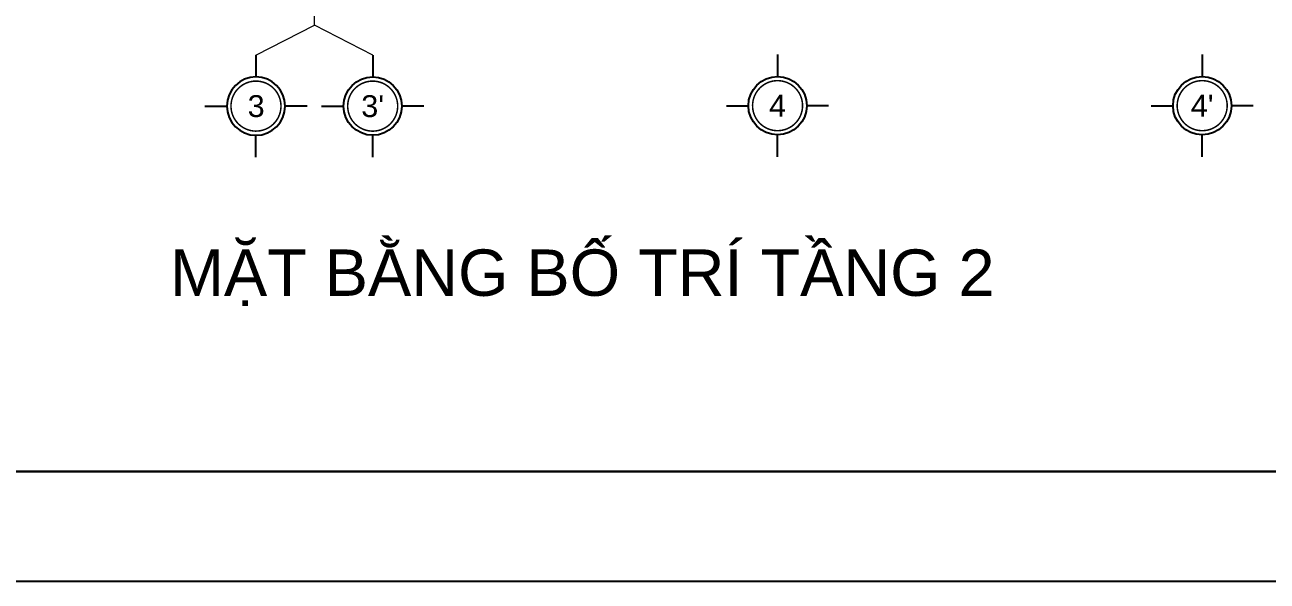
# Model space of a CAD drawing. Header units: millimetres. Extents: x 886808 to 1650903, y -1008069 to 230892.
# Drawn here: x 941169 to 957260, y -454220 to -447016 of the extents above; entities that cross this region are included whole.
import ezdxf
from ezdxf.enums import TextEntityAlignment as Align

# ---------------------------------------------------------------- set-up
doc = ezdxf.new("R2010")
doc.units = ezdxf.units.MM
for name, pattern in [('CENTER', [2, 1.25, -0.25, 0.25, -0.25]), ('CENTER2', [28.575, 19.05, -3.175, 3.175, -3.175]), ('CONTINOUS', [0])]:
    doc.linetypes.add(name, pattern=pattern)
doc.layers.get('0').update_dxf_attribs({"lineweight": 0})
for name, color, linetype, lineweight in [('8l NET TO', 8, 'Continuous', 9), ('A-Wall', 113, 'Continuous', 30), ('net truc', 250, 'CENTER2', 5), ('Q - TEN PHONG', 7, 'Continuous', 18), ('Text', 250, 'Continuous', 25)]:
    doc.layers.add(name, color=color, linetype=linetype, lineweight=lineweight)
doc.styles.add('Arial', font='arial.ttf', dxfattribs={"height": 253.361452})
doc.styles.add('DAT', font='')
doc.styles.get('DAT').set_extended_font_data('VNI-Helve')

# ---------------------------------------------------------------- blocks, each defined once
blk = doc.blocks.new('*U900')
for p, q in [((0, 7), (0, 4)), ((-7, 0), (-4, 0)), ((7, 0), (4, 0)), ((0, -7), (0, -4))]:
    blk.add_line(p, q)
blk.add_circle((0, 0), 4)
at = {"layer": 'net truc', "color": 4, "linetype": 'CONTINOUS', "ltscale": 0.08, "const_width": 0.208}
blk.add_lwpolyline([(3.43, -0.02, 0.414214), (0.02, 3.43, 2.414214), (3.43, -0.02, 0.24166)], format="xyb", dxfattribs=at)
at = {"color": 7, "style": 'Arial', "flags": 8}
blk.add_attdef('DETAIL#', text='', height=3, dxfattribs=at).set_placement((0, 0), align=Align.MIDDLE_CENTER)
blk = doc.blocks.new('TRUC KHU BEP')
at = {"layer": '8l NET TO', "color": 251, "linetype": 'CENTER', "ltscale": 1000, "true_color": 0x636466, "transparency": 33554636}
blk.add_line((10000, -3999), (10000, 41158), dxfattribs=at)
blk.add_lwpolyline([(9244, -4387), (10000, -3999)], dxfattribs=at)
at = {"layer": 'Text', "transparency": 33554636}
ref = blk.add_blockref('*U900', (9244, -5048), dxfattribs=dict(at, xscale=-94.41941626506186, yscale=94.41941626506186, zscale=94.41941626506186))
ref.add_attrib('DETAIL#', '3', dxfattribs={"layer": '0', "color": 7, "height": 283, "style": 'Arial', "flags": 8}).set_placement((9246, -5048), align=Align.MIDDLE_CENTER)

msp = doc.modelspace()

# ---------------------------------------------------------------- linework, layer by layer
at = {"layer": '8l NET TO', "color": 251, "linetype": 'CENTER', "ltscale": 1000, "true_color": 0x636466, "transparency": 33554636}
msp.add_lwpolyline([(945674.2, -447407), (944918.6, -447018.5)], dxfattribs=at)
at = {"layer": 'A-Wall', "linetype": 'Continuous', "transparency": 33554636}
msp.add_line((998270.2, -452800.7), (918816.7, -452800.7), dxfattribs=at)
at = {"layer": 'Defpoints', "transparency": 33554636}
msp.add_lwpolyline([(915979, -454219.5), (999689.1, -454219.5), (999689.1, -395024.6), (915979, -395024.6)], close=True, dxfattribs=at)

# ---------------------------------------------------------------- block references
at = {"transparency": 33554636}
msp.add_blockref('TRUC KHU BEP', (934918.6, -443019.7), dxfattribs=at)
at = {"layer": 'Text', "transparency": 33554636, "xscale": 94.41941626506186, "yscale": 94.41941626506186, "zscale": 94.41941626506186}
for p, values in [((945674.2, -448068), {'DETAIL#': "3'"}), ((950918.6, -448062.2), {'DETAIL#': '4'}), ((956418.6, -448062.2), {'DETAIL#': "4'"})]:
    msp.add_blockref('*U900', p, dxfattribs=at).add_auto_attribs(values)

# ---------------------------------------------------------------- texts
at = {"layer": 'Q - TEN PHONG', "transparency": 33554636, "insert": (948389.1, -449924.1), "char_height": 601.002, "width": 15887.146, "attachment_point": 2, "style": 'DAT'}
msp.add_mtext('{\\fArial|b0|i0|c0|p34;MẶT BẰNG BỐ TRÍ TẦNG 2}', dxfattribs=at)

doc.saveas('drawing.dxf')
